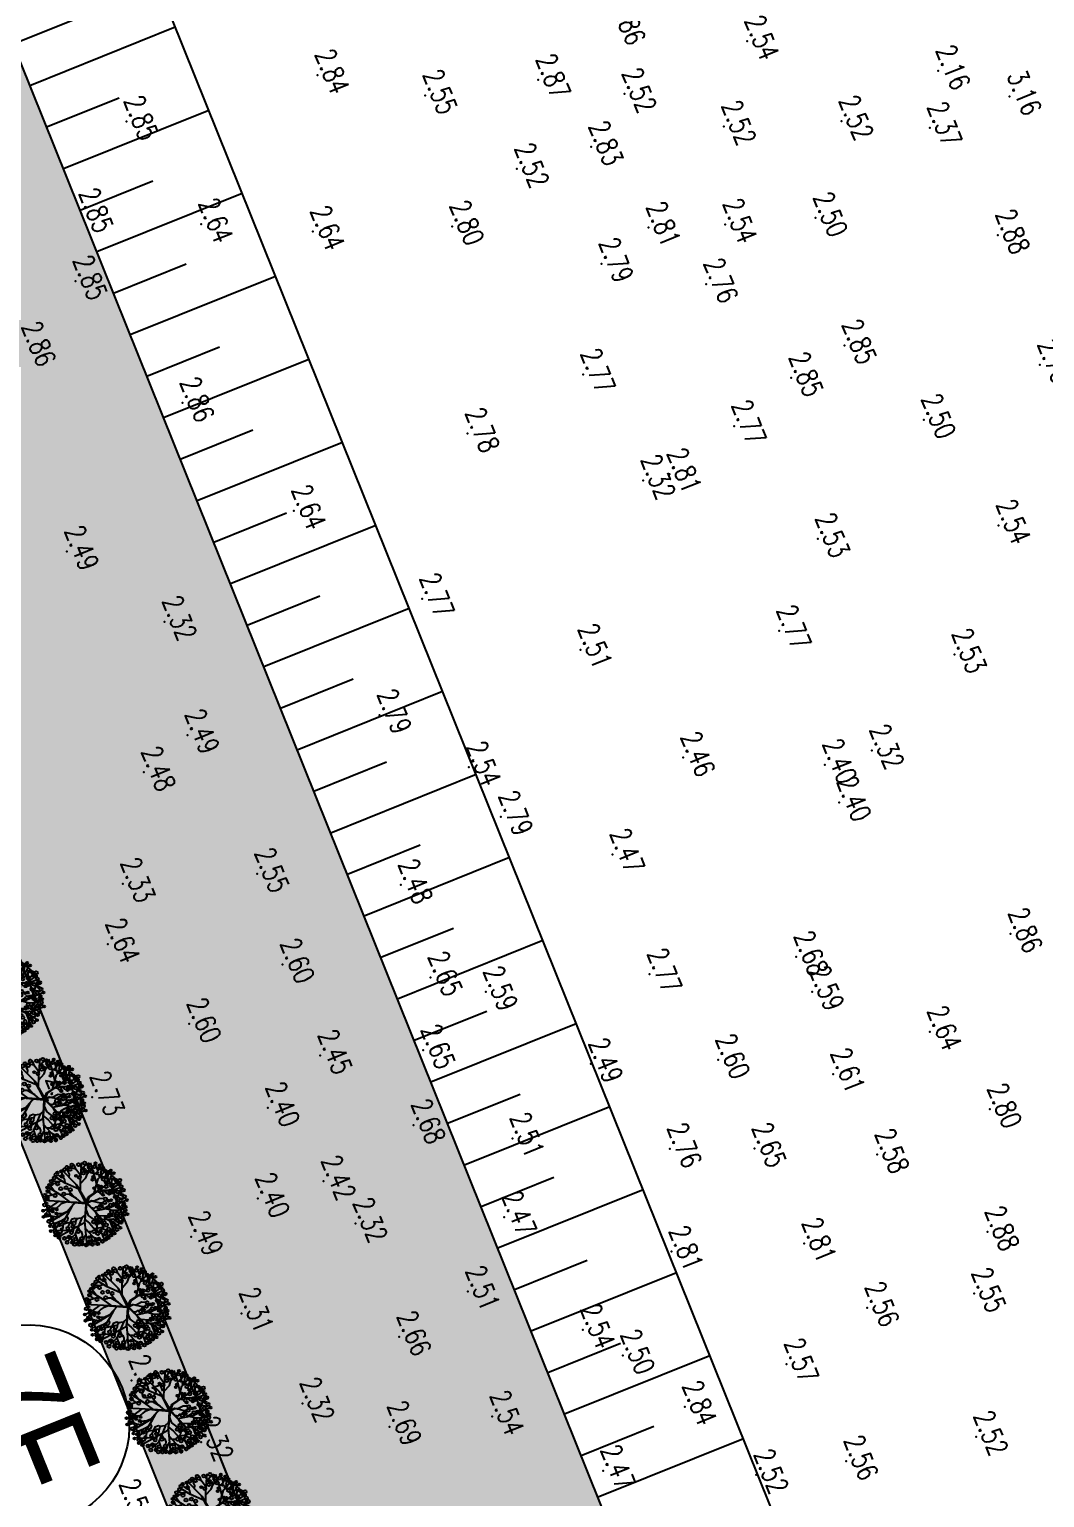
# Model space of a CAD drawing. Header units: millimetres. Extents: x 405522 to 410309, y 2303080 to 2310223.
# Drawn here: x 406887.2 to 406977.9, y 2306874.2 to 2307005.5 of the extents above; entities that cross this region are included whole.
import ezdxf
from ezdxf.enums import TextEntityAlignment as Align
from ezdxf.xclip import XClip

# ---------------------------------------------------------------- set-up
doc = ezdxf.new("R2010")
doc.units = ezdxf.units.MM
doc.header["$LTSCALE"] = 10
doc.header["$MEASUREMENT"] = 0
doc.header["$XCLIPFRAME"] = 0
doc.layers.get('0').update_dxf_attribs({"linetype": 'CONTINUOUS'})
doc.layers.get('Defpoints').update_dxf_attribs({"linetype": 'CONTINUOUS'})
for name, color, linetype in [('Bao', 1, 'CONTINUOUS'), ('caodo', 7, 'CONTINUOUS'), ('Cay', 86, 'CONTINUOUS'), ('CAYCO', 86, 'CONTINUOUS'), ('co', 84, 'CONTINUOUS'), ('DIM', 4, 'CONTINUOUS'), ('Hatch', 8, 'CONTINUOUS'), ('Line', 136, 'CONTINUOUS'), ('Main', 3, 'CONTINUOUS'), ('Other', 9, 'CONTINUOUS')]:
    doc.layers.add(name, color=color, linetype=linetype)
doc.styles.add('1', font='VHAVAN_2.TTF')
doc.styles.add('Dien', font='simplex.shx', dxfattribs={"width": 0.75})
doc.styles.add('txt', font='romans.shx', dxfattribs={"height": 0.2})
doc.dimstyles.new('D6.7', dxfattribs={"dimscale": 6.7, "dimtxt": 1.5, "dimasz": 2, "dimexe": 1.5, "dimexo": 0.5, "dimgap": 1, "dimtad": 1, "dimdec": 0, "dimdsep": 46, "dimtxsty": 'Dien', "dimcen": 1, "dimclrd": 256, "dimclre": 256, "dimclrt": 7, "dimaunit": 1, "dimadec": 3, "dimazin": 0, "dimtfac": 1, "dimtdec": 0, "dimtmove": 1, "dimatfit": 0, "dimfxl": 1, "dimtolj": 1, "dimtzin": 0, "dimlwe": -1, "dimarcsym": 0})
pattern_1 = [(90, (0, 0), (-3.535533904999999, 3.535533904999999), [0.9375, -6.133567814999999]), (45, (0, 0), (-3.535533905932737, 3.535533905932738), [0.9375, -4.0625]), (135, (0, 0), (-3.535533905932738, -3.535533905932737), [0.9375, -4.0625])]

# ---------------------------------------------------------------- blocks, each defined once
blk = doc.blocks.new('*D26')
at = {"layer": 'Defpoints', "color": 0, "linetype": 'Continuous'}
for p in [(406742.6619138751, 2306987.542138263), (407088.9799926709, 2306054.36399705), (407050.0361064873, 2306039.911268014)]:
    blk.add_point(p, dxfattribs=at)
at = {"layer": 'DIM'}
for p, q in [((406739.5212196925, 2306986.376574), (406694.2959683287, 2306969.592725042)), ((407085.8392984883, 2306053.198432786), (407040.6140239395, 2306036.414575225))]:
    blk.add_line(p, q, dxfattribs=at)
at = {"layer": 'DIM', "linetype": 'Continuous', "lineweight": -2}
blk.add_line((406708.380307929, 2306960.526641102), (407045.3738494347, 2306052.474044744), dxfattribs=at)
at = {"layer": 'DIM', "linetype": 'Continuous'}
for points in [[(406710.4741040507, 2306961.303683944), (406706.2865118071, 2306959.74959826), (406703.7180508765, 2306973.089417832)], [(407047.4676455563, 2306053.251087586), (407043.2800533128, 2306051.697001902), (407050.0361064873, 2306039.911268014)]]:
    blk.add_solid(points, dxfattribs=at)
at = {"layer": 'DIM', "color": 7, "linetype": 'Continuous', "insert": (406887.8695083207, 2306510.579817844), "char_height": 10.05, "attachment_point": 5, "rotation": 290.3607342621674, "style": 'Dien'}
blk.add_mtext('\\A1;995', dxfattribs=at)
blk = doc.blocks.new('43')
at = {"layer": 'CAYCO', "color": 98}
for points in [[(-3.273022195324302, 3.657206712290645), (-3.181801640777849, 4.055696781491861), (-3.231495926622301, 4.388502169633284)], [(-2.641337516251951, 4.156008847756311), (-3.164253150811419, 4.498950709123164)], [(0.04039989388547838, -0.01693045091815293), (-0.8572124504717067, 0.3669312722049654), (-2.639918230241165, 3.146160501986742), (-2.699185398290865, 5.039755364879966)], [(-1.765264418907464, 3.522835770156235), (-2.578959053731523, 4.672894546063617), (-2.63021675136406, 4.754474138608202)], [(-1.870732724200934, 2.023429486667737), (-1.757097802357748, 2.458735290681943), (-1.806966004194692, 3.951654555974528), (-2.010433222865686, 4.529198053525761), (-2.161860955995508, 5.150774521986023)], [(-1.19613087864127, 4.664866386679932), (-1.859962431248277, 4.94212259654887), (-2.028938816394657, 5.120445805601776)], [(0.4152577759232372, 4.103467588080093), (-1.209192508365959, 4.699786217650399), (-1.678589670453221, 5.388814887963235)], [(-0.6724334561731666, 4.447537088533863), (-0.5196174655575305, 5.237299990141764), (-0.6950229774229228, 5.570834929356351)], [(-0.1303663500584662, 4.338194663869217), (-0.6554501198697835, 4.138625136809424)], [(1.160885003046133, 1.159845960559323), (0.7476918237516657, 3.26848663110286), (-0.3502576558385044, 5.712421581381932)], [(-0.05448034917935729, -0.04004506464116275), (2.399344519712031, 2.264940679538995), (2.316983023541979, 4.253332513850182), (1.639737725257874, 5.795530602568761)], [(2.299035311909392, 4.230775630800053), (1.650408451096155, 4.574447042774409), (1.186743053840473, 4.931823378428817), (0.3243099970277399, 5.380185560556129), (0.2882557513657957, 5.528180053224787)], [(0.8779816064052284, 2.849846046650782), (1.112463441560976, 3.690859459107742), (1.087528720963746, 4.437318940414116), (0.9072574934689328, 5.177291403990239), (0.879195949761197, 5.421299294801429)], [(1.437384042539634, 4.804750376613811), (1.381260629976168, 5.292767494684085), (1.183440912980586, 5.589486030628905)], [(2.10199721949175, 4.653107398422435), (2.4446417898871, 5.050137332407758)], [(2.355659283464774, 2.856835127342492), (3.265791605226696, 4.48448015190661), (3.536420732969418, 4.713473778218031)], [(3.171806268859655, 4.255265205865726), (2.813783090328798, 4.951933946227655)], [(3.058951894403435, 3.94557166355662), (3.481697332113981, 4.142627346329391), (3.770739005412906, 4.244398513343185)], [(-4.028807198628783, 1.197970385896042), (-4.468194476794451, 1.735550033394247), (-4.903016543481499, 1.974531041458249), (-5.071211140952073, 2.278466814430431)], [(-4.03589292592369, 2.279844909673557), (-4.288097327575088, 2.155692114727572), (-4.664450781419873, 2.283494364935905), (-5.003968365956098, 2.388915353920311)], [(-1.364393639960326, 1.157624162035063), (-3.406477490905672, 1.754338946426287), (-4.583725118311122, 2.873458203161135)], [(-2.914218632271513, 3.086150901159272), (-3.350604111212306, 3.073906113859266), (-4.074466448044404, 3.21111558820121), (-4.517280890606344, 3.354081862838939)], [(-3.862224903190508, 2.855198720470071), (-4.39313307730481, 3.102126516401768)], [(-3.681953839026392, 2.115226925350726), (-3.69324851850979, 2.676875511649996), (-4.133716685231775, 3.196681114612147), (-4.332319428445771, 3.367786785122007)], [(-2.170521068270318, 2.457131831673905), (-3.537530574249104, 3.530022224644199), (-4.317168510984629, 3.84220225433819)], [(-2.548378232866526, 3.645610468927771), (-3.243397076847032, 3.664423948852345), (-3.684648269787431, 4.058616686612368)], [(-1.763979013543576, 2.507235570577905), (-1.466696923598647, 2.758781804004684)], [(-0.2260088345501572, 1.030320268357173), (-0.6537412998732179, 1.920203841058537), (-0.5998437448870391, 2.434877473395318)], [(0.0189416102366522, 0.04208512348122895), (-0.2894573170924559, 0.7192684607580304), (-0.1587337260134518, 1.360131846740842), (0.01407705433666706, 1.975423483876511), (-0.03356711007654667, 2.465359640540555)], [(0.9219843805767596, 2.373447459889576), (0.4287625681608915, 3.220551430946216)], [(1.814030002453364, 1.802627196535468), (1.896216380293481, 2.789911438943818), (1.847678057732992, 3.136331296293065)], [(1.952594236121513, 1.84528846736066), (2.839480579947121, 2.303218219196424)], [(2.300514322938398, -0.2840683485846967), (2.940974567085505, 0.436360718915239), (3.773607350653037, 1.140894874697551), (4.954357967013493, 3.12174921692349)], [(2.557150486623868, 3.217174108838663), (4.460633671376854, 3.930459222057834)], [(3.485781259369105, 3.610577257350087), (4.830991777358577, 3.499317795038223)], [(3.654325251933187, 0.9864126958418638), (3.534867673646659, 1.992045428371057), (3.879075656295754, 2.640301157720387), (4.253691620309837, 3.421387657523155), (4.492255980730988, 3.730351347709075)], [(3.960741336573847, 2.69155233562924), (4.479573043761775, 2.880660562543198), (4.80701399827376, 3.211276264628395), (4.822217451874167, 3.277691164752468)], [(4.27471649099607, 2.046863719588146), (4.904837757814676, 2.294440060155466), (5.283536411006935, 2.543476168764755)], [(4.859402716159821, 0.9350811154581606), (4.979466601624154, 1.215175857767463), (5.078679857775569, 1.70967932487838), (5.466152836685069, 2.180342064471915)], [(-4.463070539408363, -0.6522827155422419), (-4.679687755764462, -0.6315332774538547), (-5.739969108835794, 0.2309727391693741)], [(-2.626703578047454, 1.526482180459425), (-4.357790561160073, 1.120889838784933), (-5.663028248818591, 0.7024861739482731)], [(-4.556895917281508, 0.5537844460923225), (-4.927600629627705, 0.400762036209926), (-5.645035079447553, 0.3827594800386578)], [(-2.769262657500803, -0.7561058525461704), (-3.576744011719711, 0.008677978767082095), (-4.196527541149408, 0.2339540638495237), (-4.880427021766081, 0.8512332008685917), (-5.454600192606449, 1.275753986323252)], [(-4.505030509550124, 1.757931962609291), (-4.853322256822139, 1.641725653549656), (-5.282496821135283, 1.599881700472906)], [(-4.832340268534608, 1.648726220009848), (-5.191275026649237, 1.998372072353959)], [(-0.006316312705166638, 0.003837934695184231), (-2.644367439090274, -1.373949806438759), (-4.764857206027955, -3.396883882116526)], [(-1.634842166560702, 1.535609393380582), (-1.462924434687011, 2.007385730044916)], [(-0.006316312705166638, 0.003837934695184231), (2.833127376041375, -0.3407977672759444), (4.728799819131382, -3.996311329538003)], [(0.6739000349771231, 0.6441547013819218), (0.75383913773112, 1.150275049265474), (0.5607788553461432, 1.354013879550621), (0.5534346741624177, 1.531346687814221)], [(0.8974602132802829, -0.1058573757763952), (1.768987538525835, 0.2176580464001745), (2.041554110590369, 0.5706558704841882), (2.564605112420395, 1.257983296643943)], [(1.282140382099897, 1.215501641156152), (1.913787070661783, 1.540333694545552)], [(3.628197276033461, 1.420628881081939), (3.104900712147355, 1.508090953575447)], [(3.631298903841525, -0.1972700408659875), (5.258848940371536, 1.254382008919492), (5.899921236559749, 1.510982476640493)], [(3.905430326121859, 1.165747617837042), (4.262168390792795, 1.467602698598057)], [(3.97784392349422, 0.07086336542852223), (4.057330971816555, 0.2688929005526006), (4.059239808935672, 0.5756399412639439), (4.08526417450048, 0.8882627075072378)], [(4.487133189220913, 0.5308332766871899), (5.264598262030631, 0.6888832366093993), (5.848327545681968, 0.6116016439627856), (5.989243625663221, 0.677286627702415)], [(-1.575078567489982, -0.8121827554423362), (-3.398406559834257, -0.7542652783449739), (-5.765420723473653, -0.5275325481779873)], [(-5.118817304493859, -0.6178450339939445), (-5.423062430578284, -0.786031101597473), (-5.608806919539347, -0.9253488900139928)], [(-4.753584614838473, -1.344112574821338), (-5.101876524975523, -1.460318215424195), (-5.361291677458212, -1.554872512351722), (-5.45816081087105, -1.672538590384647)], [(-4.920823510969058, -2.074678115313873), (-5.370849030092359, -1.902112007606775)], [(-3.866304788389243, -0.709446009946987), (-4.847218702314422, -1.408492048503831), (-5.113774240482599, -2.377235135762021)], [(-4.463070539408363, -0.6522827155422419), (-4.679687755764462, -0.6315332774538547)], [(-1.993443085579202, -1.031976619968191), (-2.867238810984418, -2.934588305419311), (-3.823559788055718, -4.372639388078824)], [(-0.808206677203998, -1.635723929619417), (-1.600872851675376, -2.287055640481412), (-2.033545178361237, -2.571585485246032)], [(-0.03571058122906834, -0.6516785977873951), (-0.6404377768049017, -1.37240967922844), (-1.288900788407773, -2.390176088782027), (-1.284234141930938, -2.998055863194168)], [(0.0113975468557328, -0.002600761130452156), (-0.4650603431509808, -6.08401388139464)], [(-0.1313929375028238, -1.517264884430915), (1.207632031757385, -2.745254986686632), (2.777481929282658, -5.475917437113822)], [(0.4407311799004674, -2.054080777568743), (1.568226890871301, -2.688713624374941), (2.496338071650825, -3.277853364357725), (3.091362196952105, -3.916784211527556), (3.795330683933571, -4.87408530479297)], [(1.742068523773924, -0.2569009170401841), (2.152904605492949, -0.765830168267712), (2.241741636069492, -1.424853685544804), (2.155782769201323, -1.660741854226217), (2.313209882006049, -2.159757798071951), (3.340645574266091, -2.697593761375174)], [(2.08909610460978, -0.6700299258809537), (3.257166500203311, -1.177477065939456)], [(2.283430183306336, -1.362868257332593), (2.426847601309419, -1.532117324182764), (2.829660431481898, -1.612649526214227), (3.016074121464044, -1.643806143663824), (3.255314753623679, -1.891805361723527), (3.297675114590675, -1.855961593100801)], [(2.560928295250051, -0.2998472226317972), (6.079667463200167, -0.05199327389709651)], [(2.654984803404659, -1.629680540645495), (2.623091961140744, -1.918208991643041), (2.760638350155205, -2.063364365138113)], [(3.271083291852847, -1.185328580904752), (4.364299783017486, -1.674963131779805), (5.764418943785131, -1.233444553334266)], [(3.446182967512868, -1.207217530580238), (3.959104036795907, -1.005689795361832)], [(3.64973947359249, -1.905802524648607), (4.07149303983897, -2.0180023831781)], [(3.753808495122939, -1.106750901089981), (4.03859125287272, -0.8076609487179667), (4.442676842445508, -0.6836941023357213), (4.755534936673939, -0.7095704691018909)], [(4.341205455595627, -1.580166160129011), (5.4466660983162, -2.817197965458035)], [(4.60094202705659, -0.1939747966825962), (4.9468885747483, -0.4546068471390754), (5.38249226543121, -0.5679746232926846), (5.85415020189248, -0.8293368928134441)], [(4.77495928038843, -1.938849106198177), (4.778261420782655, -2.596511758165434), (5.011353758396581, -3.166838018922135)], [(-3.687684339936823, -2.370018254499882), (-4.145702398149297, -2.293466212926432), (-4.427533156936988, -2.424836545716971), (-5.101701208157465, -2.620432458817959)], [(-2.92212041770108, -2.936046515358612), (-3.344084229902364, -3.00748896622099), (-3.714790344703943, -3.160511009395123), (-4.233622051891871, -3.349619236541912), (-4.545077929040417, -3.488206806126982)], [(-3.810876451432705, -3.152564221527427), (-3.871690262807533, -3.418223823187873), (-3.902878794004209, -3.676666855579242), (-4.059779951465316, -3.934379970654845)], [(-3.161467804107815, -3.37062307074666), (-3.126195345656015, -3.644230126868933), (-3.06929030851461, -4.006634012563154), (-3.168503563851118, -4.501137479906902), (-3.230100239394233, -4.892410614527762)], [(-0.1905830723699182, -2.322914462303743), (-1.118202777230181, -3.512717809528112), (-2.43345611600671, -5.540326088434085)], [(-1.479866851121187, -4.089753776555881), (-1.305242963833734, -4.548901946982369), (-1.080924952868372, -5.340854837559164), (-1.150514329550788, -5.828141370089725)], [(-0.2923763487488031, -4.014491117559373), (0.4822536809369922, -5.131273122271523), (1.020932269282639, -6.104691677726805)], [(-0.2011147970333695, -2.73418759345077), (0.07254511793144047, -3.563131744973361), (0.2820811355486512, -3.834505280712619), (0.6764400381362066, -4.275799449533224), (0.6984769129194319, -4.807799005648121)], [(1.155401638359763, -2.709665754577145), (1.410444684326649, -3.31112551339902), (1.449850175529718, -3.767243784852326)], [(1.98226099065505, -3.862037955550477), (1.761893945047632, -5.020374320680276), (1.874860608717427, -5.896658653160557)], [(1.82753287977539, -2.815445286687464), (2.149530655937269, -2.665351331466809), (2.50358974118717, -2.794042840600014), (2.695755698019639, -3.141297282418236)], [(2.201650461298414, -3.098800604930148), (2.479571207077242, -3.595494060311466), (2.727085210382938, -4.225017984164879), (2.828818819369189, -4.513789733406156), (2.89137119683437, -5.157017911784351), (2.949839646462351, -5.268196001881734)], [(2.747762087499723, -3.27931350027211), (3.220201648306102, -3.415062537416816), (3.441999143455178, -3.423739543650299)], [(2.770468852017075, -2.418298727599904), (2.816153112100437, -2.815545683261007), (2.833126294659451, -2.990075689507648)], [(3.245135129662231, -4.161522321170196), (3.331665286095813, -4.516708969837055), (3.299694968154654, -4.9007645661477)], [(3.833556051249616, -3.485126893036067), (4.194706215057522, -3.679344711592421), (4.355689898715355, -3.953681318555027), (4.53187719755806, -4.161603693151847)], [(3.838698638486676, -2.405546461930498), (3.874871479230933, -4.20434435387142), (4.063110925722867, -4.674288962734863)], [(4.935943127027713, -2.2131863811519), (5.172945314203389, -2.155448185047135), (5.661370115820318, -2.099169758846983), (5.742252932512201, -2.173532114131376)], [(-3.055650429334491, -4.191444239811972), (-2.865041464334354, -4.458564278436825), (-2.712048917775974, -4.82891531731002), (-2.736027935286984, -5.116957149235532)], [(-1.733021820196882, -4.485327874077484), (-2.639940589317121, -5.124903634889051)], [(-1.26997050549835, -4.822509003337473), (-1.486121900263242, -5.094656592933461), (-1.635810904786922, -5.381968571571633), (-1.799922976992093, -5.610082521568984)], [(-1.051299834041856, -5.333637600531802), (-0.7934480928815901, -5.490309099201113), (-0.5884174627717584, -5.816626801388338), (-0.537941551534459, -6.023818957619369)], [(0.5036317131016403, -5.017538046231493), (0.3091141369659454, -5.378482162719592), (0.3812224646098912, -5.674470480531454), (0.3059859110508114, -5.880933387670666)], [(0.6782554376404732, -5.476685549132526), (1.246781267924234, -5.620382042136043), (1.414977268665098, -5.924318180652335)], [(1.798366319620982, -4.921605353010818), (1.581433137180284, -5.319365506060421), (1.607931269565597, -5.814599191769958), (1.673610633006319, -5.955376447876915)], [(1.837547388859093, -4.567148254951462), (2.050571959698573, -4.797452257014811), (2.262813342385925, -5.153368456056342), (2.356554412050173, -5.538154271198437)], [(2.770350369391963, -4.402611643308774), (3.2940476287622, -4.619940272299573), (3.380577785195783, -4.975126920966431)]]:
    blk.add_lwpolyline(points, dxfattribs=at)
for points in [[(-2.608305806992576, -1.349720096448436), (-0.2450824787374586, -0.03956551826559007, 0.6397306744920996), (-0.2506863888120279, 0.03637737454846501, -0.02814866807049381), (-0.8719359856331721, 0.3102242460008711), (-2.096549907233566, 2.266709616640583)], [(-2.096549907233566, 2.266709616640583), (-0.8288466013036668, 0.3980304705910385), (-0.101318001979962, 0.1114200169686228, 1.16279032008003), (-0.08882375108078122, 0.1660030784551054), (-0.3077001394703984, 0.6409533640835434), (-0.241298608481884, 1.056556115159765)], [(-0.2264276624191552, 1.034372901776806), (-0.2700639264658093, 0.7288086412008852), (-0.0005383242387324572, 0.1677370690740645, 0.553589737595184), (0.09108058200217783, 0.1574530166108161), (1.955903258291073, 1.860962726874277), (0.1433253970462829, 0.09218468167819083, 0.6269387266753438), (0.1641315676970407, 0.02989211375825107), (2.606764882802963, -0.2957009566016495)], [(-0.190744477789849, -2.538846815470606), (-0.05126762774307281, -0.1469655202236027, 0.7825138911028889), (-0.1210250912699848, -0.1253053320106119), (-2.586922195507213, -1.331625839462504)], [(-0.1938193819951266, -2.621948557207361), (0.06718440586701035, -0.1567620649002492, -0.4633955931716063), (0.1556846898747608, -0.09654803853482008), (2.813290741061792, -0.3123806363437325)]]:
    blk.add_lwpolyline(points, format="xyb", dxfattribs=at)
for centre, radius in [((-3.301590623566881, 4.105274929432198), 0.1435183978680499), ((-3.119730909820646, 4.811821119161323), 0.2154209902109817), ((-3.073368091252632, 4.372375150443986), 0.2154209902109817), ((-2.666304330574349, 4.614841285394505), 0.2154209902109817), ((-2.216261943336576, 4.975252036936581), 0.2154209902109817), ((-1.715895135654137, 5.276273531606421), 0.2154209902109817), ((-1.616558434208855, 4.140023450367153), 0.1435183978680499), ((-1.484322243952192, 4.472900440683588), 0.2154209902109817), ((-1.064975921763107, 5.080050329677761), 0.1435183978680499), ((-0.7935741320252419, 4.139636516338214), 0.2154209902109817), ((-0.7855348121374846, 5.431277593364939), 0.2154209902109817), ((-0.2566798296757042, 4.879450736101717), 0.2154209902109817), ((-0.3002060856670141, 5.762411681003869), 0.1435183978680499), ((0.195620683953166, 5.351331149693578), 0.1435183978680499), ((0.2996288109570742, 4.453701741760597), 0.1435183978680499), ((0.3964474430540577, 5.289336060872301), 0.2154209902109817), ((0.635965414927341, 4.33145142160356), 0.1435183978680499), ((0.7304562132339925, 4.654216744704172), 0.2154209902109817), ((0.6618478149175644, 5.588409626157954), 0.1435183978680499), ((1.116197944735177, 5.479037944227457), 0.2154209902109817), ((1.337343313731253, 4.356362205697224), 0.1435183978680499), ((1.655880038160831, 5.453736641677096), 0.2154209902109817), ((1.615628240164369, 4.085168729070574), 0.1435183978680499), ((1.704661691328511, 5.816935466602445), 0.1435183978680499), ((1.939834240823984, 4.841370522743091), 0.2154209902109817), ((1.985453556058928, 4.087402392411605), 0.1435183978680499), ((2.489495384739712, 5.216905987588689), 0.1435183978680499), ((2.595840786816552, 4.356345161097124), 0.2154209902109817), ((2.742620704928413, 4.610496538691223), 0.1435183978680499), ((2.835415854700841, 4.863137579523027), 0.2154209902109817), ((3.859614310786128, 4.266051015350968), 0.2154209902109817), ((-4.469154471764341, 2.742652754765004), 0.2154209902109817), ((-4.539705965667963, 3.555507411714643), 0.1435183978680499), ((-4.263390775769949, 3.222674606367946), 0.2154209902109817), ((-4.157825957983732, 3.980346572119743), 0.1435183978680499), ((-4.107479470665567, 3.586524775018916), 0.1435183978680499), ((-3.805802300805226, 2.080294208833948), 0.2154209902109817), ((-3.559045093366876, 3.716687661595643), 0.2154209902109817), ((-3.605126103619114, 2.849118906771764), 0.1435183978680499), ((-3.330151178990491, 2.482767981709912), 0.2154209902109817), ((-2.876902245217934, 2.81203870754689), 0.1435183978680499), ((-2.359691500430927, 3.650627347175032), 0.2154209902109817), ((-2.373910554219037, 3.829732090700418), 0.1435183978680499), ((-2.282239514868706, 2.881481369724497), 0.2154209902109817), ((-2.309103599982336, 2.159136132802814), 0.1435183978680499), ((-1.711603604489937, 3.376686154631898), 0.1435183978680499), ((-1.518863179488108, 2.995680351974443), 0.2154209902109817), ((-1.430917921359651, 2.193141846684739), 0.2154209902109817), ((-1.390965979080647, 3.6334645121824), 0.1435183978680499), ((-1.224707068991847, 3.265591811854392), 0.1435183978680499), ((-1.115729623939842, 2.39881726144813), 0.1435183978680499), ((-0.5152501238044351, 2.702811968047172), 0.2154209902109817), ((-0.320076767122373, 3.537024033954367), 0.1435183978680499), ((-0.2404255935689434, 3.167280142195523), 0.1435183978680499), ((0.008046439499594271, 2.615349895786494), 0.2154209902109817), ((0.2070212644757703, 2.140760384267196), 0.1435183978680499), ((0.211726154666394, 3.870769491186365), 0.1435183978680499), ((0.350988854886964, 3.415387268876657), 0.2154209902109817), ((0.5567624650429934, 2.244750322308391), 0.1435183978680499), ((1.345149194588885, 3.576909458031878), 0.2154209902109817), ((1.720049400697462, 3.214994829846546), 0.1435183978680499), ((1.841220695292577, 3.57860979042016), 0.1435183978680499), ((1.981698321178555, 3.171263948781416), 0.1435183978680499), ((2.130742243723944, 2.704771939665079), 0.1435183978680499), ((2.532017676159739, 3.738435222301632), 0.2154209902109817), ((2.863248587120324, 2.522791531635448), 0.2154209902109817), ((2.964443071978167, 2.218741905409843), 0.1435183978680499), ((3.065381524153054, 3.790360510116443), 0.2154209902109817), ((3.176121938973665, 2.77231540507637), 0.2154209902109817), ((3.338543380377814, 2.360927030676976), 0.1435183978680499), ((3.456297127529979, 3.888749423436821), 0.1435183978680499), ((3.762439372949302, 3.100096047157422), 0.2154209902109817), ((3.968220316572115, 1.978333939798176), 0.1435183978680499), ((4.108807613374665, 3.288760404102504), 0.1435183978680499), ((4.308249669149518, 2.682145116617903), 0.2154209902109817), ((4.630826293490827, 3.419197825249285), 0.2154209902109817), ((5.488862958154641, 2.195179273607209), 0.2154209902109817), ((-5.43852335982956, 0.3928507927339524), 0.2154209902109817), ((-5.145905195968226, 1.2522767346818), 0.2154209902109817), ((-5.030988679267466, 0.4597549894824624), 0.1435183978680499), ((-4.413072615396231, 0.8934411269146949), 0.2154209902109817), ((-4.170309395296499, 1.636694764718413), 0.1435183978680499), ((-3.676372776390053, 1.060337853617966), 0.1435183978680499), ((-3.285936471656896, 0.9257439812645316), 0.1435183978680499), ((-2.376284650992602, 1.744246534537524), 0.1435183978680499), ((-2.086692742072046, 1.14133110572584), 0.1435183978680499), ((-2.018575418042019, 1.870195804862306), 0.1435183978680499), ((2.328306436538696e-10, -1.396983861923218e-09), 0.06378724803568858), ((0.4614391876384616, 1.905287334462628), 0.1435183978680499), ((0.7208312575239688, 1.750087102875113), 0.2154209902109817), ((2.095873626647517, 1.404407428577542), 0.2154209902109817), ((2.334906992036849, 1.656998559134081), 0.1435183978680499), ((2.701554644037969, 0.9787703247275203), 0.2154209902109817), ((2.679989965632558, 1.335208253702149), 0.1435183978680499), ((2.78198885335587, 1.919057854451239), 0.1435183978680499), ((2.86749182920903, 1.595834208652377), 0.1435183978680499), ((3.013451062492095, 1.388404911849648), 0.1435183978680499), ((3.735628589522094, 1.360152705805376), 0.1435183978680499), ((4.080790236126631, 0.9986535357311368), 0.2154209902109817), ((4.360976335476153, 1.526335164438933), 0.2154209902109817), ((5.155945313395932, 1.64835461624898), 0.2154209902109817), ((5.407483493094333, 1.103836775524542), 0.1435183978680499), ((5.408898553345352, 0.3639990093652159), 0.1435183978680499), ((-5.455692790681496, -1.008488765684888), 0.2154209902109817), ((-4.804152429336682, -2.211092315847054), 0.2154209902109817), ((-3.655323719023727, -0.8923054109327495), 0.2154209902109817), ((-1.931581329554319, -2.227770771598443), 0.2154209902109817), ((4.152038042317145, -2.178666812367737), 0.2154209902109817), ((5.020922651980072, -0.7631477697286755), 0.2154209902109817), ((5.093315851176158, -1.626933357445523), 0.2154209902109817), ((5.322409680578858, -0.958771318430081), 0.1435183978680499), ((5.555369233246893, -2.051735877292231), 0.2154209902109817), ((5.800340511952527, -0.702373712323606), 0.2154209902109817), ((5.84441281738691, -1.766372447134927), 0.2154209902109817), ((-4.771571184275672, -3.002402859041467), 0.2154209902109817), ((-2.100619621342048, -3.594458483159542), 0.2154209902109817), ((0.8236577999778092, -4.198728268500417), 0.1435183978680499), ((1.394582812907174, -4.279969063354656), 0.1435183978680499), ((3.017899306025356, -3.852120399242267), 0.2154209902109817), ((3.523625179193914, -2.690004726639017), 0.2154209902109817), ((4.78332890290767, -2.562239895574749), 0.2154209902109817), ((4.97322042286396, -3.192638814682141), 0.2154209902109817), ((-3.623498589266092, -4.483368769055232), 0.2154209902109817), ((-2.723894918337464, -4.88923810957931), 0.1435183978680499), ((-1.765517340158112, -5.411520462017506), 0.2154209902109817), ((-0.0521181826479733, -5.637212567729875), 0.1435183978680499), ((3.266842091456056, -4.579611895605922), 0.2154209902109817)]:
    blk.add_circle(centre, radius, dxfattribs=at)
at = {"layer": 'CAYCO', "color": 50}
for centre, radius in [((3.618445214349777, 4.777280911803246), 0.1435183978680499), ((-5.313788982457481, 2.014178956625983), 0.1435183978680499), ((-4.895375498686917, 2.137274113949388), 0.2154209902109817), ((-4.919533894397318, 2.493080165004358), 0.1435183978680499), ((4.413745150901377, 3.92456643935293), 0.1435183978680499), ((4.990411475184374, 2.973754997830838), 0.2154209902109817), ((5.212524232687429, 2.593576147453859), 0.2154209902109817), ((-5.669895454426296, -0.1292354559991509), 0.2154209902109817), ((-5.600480577675626, 1.408341964008287), 0.1435183978680499), ((-4.446638285997324, 0.1325041691306978), 0.1435183978680499), ((4.853788178763352, 0.2848400550428778), 0.1435183978680499), ((5.780091011198238, 0.1166567550972104), 0.2154209902109817), ((5.805500391870737, 1.484178739832714), 0.2154209902109817), ((5.876968637341633, 0.7492746263742447), 0.2154209902109817), ((5.94754255854059, -0.1291450974531472), 0.2154209902109817), ((-5.443651835434139, -1.940539841307327), 0.2154209902109817), ((-4.730827149003744, -0.1836101512890309), 0.1435183978680499), ((-4.241322948480956, -0.3364131336566061), 0.2154209902109817), ((-3.872190736699849, -1.386578856734559), 0.1435183978680499), ((2.761298931902274, -2.126359249697998), 0.1435183978680499), ((3.279162085615098, -1.949957637581974), 0.2154209902109817), ((4.064986942568794, -1.232612006599084), 0.2154209902109817), ((5.654503542580642, -1.307647966081277), 0.1435183978680499), ((5.839747447520494, -1.158492361893877), 0.2154209902109817), ((-5.087018150836229, -2.670410893158987), 0.2154209902109817), ((-4.565371811855584, -3.469714856008068), 0.1435183978680499), ((-4.388994027744047, -4.02352352743037), 0.1435183978680499), ((-4.090276653296314, -4.25829839380458), 0.2154209902109817), ((-3.847984186024405, -3.339483506511897), 0.2154209902109817), ((-2.787594134919345, -4.012589633697644), 0.2154209902109817), ((-2.214173613348976, -2.833982998272404), 0.2154209902109817), ((-1.345949350856245, -3.159835371654481), 0.2154209902109817), ((1.631938175763935, -3.90317042847164), 0.2154209902109817), ((2.725976281799376, -3.242572455201298), 0.2154209902109817), ((3.650980841484852, -3.535462389932945), 0.1435183978680499), ((4.262857617810369, -4.102985494071618), 0.2154209902109817), ((4.776142966700718, -3.977939517702907), 0.2154209902109817), ((5.542951443465427, -2.821013490203768), 0.2154209902109817), ((-3.181753851473331, -4.896753738401458), 0.2154209902109817), ((-2.656042813905515, -5.225113859632984), 0.1435183978680499), ((-2.318060834426433, -5.48625743878074), 0.1435183978680499), ((-1.193683731253259, -5.845402702922001), 0.2154209902109817), ((-1.11705560493283, -4.393754363525659), 0.2154209902109817), ((-0.7354013933800161, -5.518809525063261), 0.2154209902109817), ((0.162636244436726, -5.924728020094335), 0.2154209902109817), ((0.7357551426393911, -4.781660519307479), 0.1435183978680499), ((0.8961442997679114, -5.12543921591714), 0.1435183978680499), ((0.9712448708014563, -6.152497760718688), 0.1435183978680499), ((1.096843184437603, -4.795786433620378), 0.1435183978680499), ((1.591958601260558, -5.694750381400809), 0.2154209902109817), ((1.850194732192904, -6.093588010640815), 0.1435183978680499), ((2.493015998741612, -5.377147890627384), 0.2154209902109817), ((3.163091036491096, -5.210458208341151), 0.1435183978680499), ((3.877539615612477, -5.114014938939363), 0.1435183978680499), ((4.06359699787572, -4.473865040577948), 0.2154209902109817), ((4.532413883018307, -4.508837166940793), 0.1435183978680499)]:
    blk.add_circle(centre, radius, dxfattribs=at)
blk = doc.blocks.new('kh_truc_thep')
at = {"color": 6}
blk.add_circle((0, -3), 3.000000000001425, dxfattribs=at)
at = {"color": 7, "style": '1', "width": 0.8}
blk.add_attdef('KH_TRUC', text='', height=3.000000000001425, dxfattribs=at).set_placement((0, -3), align=Align.MIDDLE)
blk = doc.blocks.new('20')
at = {"layer": 'caodo', "color": 8, "linetype": 'Continuous'}
for p in [(-656.2299999999814, -304.0699999998324, 0.2200000000000002), (-694.6300000000047, -307.089999999851, 0.52), (-639.1499999999651, -306.7199999997392, -0.1599999999999997), (-674.8899999999558, -307.5200000000186, 0.5500000000000003), (-684.9899999999907, -308.9099999996834, 0.2300000000000004), (-667.1900000000023, -308.7700000000186, 0.2000000000000002), (-632.7699999999604, -309, 0.8400000000000003), (-711.6999999999534, -311.2399999997579, 0.5300000000000002), (-658.2999999999884, -311.679999999702, 0.2000000000000002), (-647.8099999999977, -311.2199999997392, 0.2000000000000002), (-639.9099999999744, -311.7999999998137, 0.05000000000000027), (-670.1699999999837, -313.5099999997765, 0.5100000000000002), (-676.7999999999884, -315.4799999999814, 0.2000000000000002), (-715.7299999999814, -319.5, 0.5300000000000002), (-650.109999999986, -319.8599999998696, 0.1800000000000002), (-705.0299999999697, -320.4099999996834, 0.3200000000000003), (-695.0499999999884, -321.0800000000745, 0.3200000000000003), (-682.5899999999674, -320.6099999998696, 0.4800000000000004), (-665.039999999979, -320.7199999997392, 0.4900000000000002), (-658.1900000000023, -320.4399999999441, 0.2200000000000002), (-633.8099999999977, -321.3999999999069, 0.56), (-669.25, -323.9499999997206, 0.4700000000000002), (-716.2599999999511, -325.5099999997765, 0.5300000000000002), (-659.8899999999558, -325.7700000000186, 0.4400000000000004), (-647.5299999999697, -331.25, 0.5300000000000002), (-630.0599999999977, -333, 0.4300000000000002), (-670.8899999999558, -333.8500000000931, 0.4500000000000002), (-652.2799999999697, -334.1599999996834, 0.5300000000000002), (-706.6999999999534, -336.3999999999069, 0.54), (-657.3999999999651, -338.4599999999627, 0.4500000000000002), (-640.4400000000023, -337.8999999999069, 0.1800000000000002), (-681.2099999999627, -339.1399999996647, 0.4600000000000004), (-665.5099999999511, -343.3300000000745), (-663.1699999999837, -342.75, 0.4900000000000002), (-696.7299999999814, -346.0299999997951, 0.3200000000000003), (-633.75, -347.339999999851, 0.2200000000000002), (-649.9199999999837, -348.5499999998137, 0.2100000000000004), (-717.0199999999604, -349.679999999702, 0.1700000000000004), (-685.2799999999697, -353.9199999999255, 0.4500000000000002), (-708.289999999979, -355.9499999997206), (-653.3800000000047, -356.7799999997951, 0.4500000000000002), (-671.1300000000047, -358.4499999997206, 0.1900000000000004), (-637.7099999999627, -358.8799999998882, 0.2100000000000004), (-689.0799999999581, -364.2900000000373, 0.4700000000000002), (-706.25, -366.0800000000745, 0.1700000000000004), (-645.070000000007, -367.4499999997206), (-661.9499999999534, -368.1000000000931, 0.1400000000000001), (-649.2699999999604, -368.7399999997579, 0.08000000000000007), (-710.1499999999651, -369.4099999996834, 0.1600000000000001), (-681.0899999999674, -368.9599999999627, 0.2200000000000002), (-647.9899999999907, -372.1099999998696, 0.08000000000000007), (-678.2299999999814, -373.3799999998882, 0.4700000000000002), (-668.2699999999604, -376.75, 0.1500000000000004), (-700.0199999999604, -378.4799999999814, 0.2300000000000004), (-712.0099999999511, -379.3699999996461, 0.01000000000000023), (-687.1900000000023, -379.4799999999814, 0.1600000000000001), (-632.679999999993, -383.8500000000931, 0.54), (-713.3499999999767, -384.7799999997951, 0.3200000000000003), (-697.7399999999907, -386.5800000000745, 0.2800000000000002), (-651.8399999999674, -385.9099999996834, 0.3600000000000003), (-684.5299999999697, -387.7399999997579, 0.3300000000000001), (-664.9400000000023, -387.4599999999627, 0.4500000000000002), (-679.5899999999674, -389.0499999998137, 0.27), (-650.429999999993, -389.0299999997951, 0.27), (-706.0799999999581, -391.8999999999069, 0.2800000000000002), (-639.9099999999744, -392.6000000000931, 0.3200000000000003), (-694.3800000000047, -394.7299999999814, 0.1300000000000003), (-685.1699999999837, -394.2599999997765, 0.3300000000000001), (-670.1900000000023, -395.4799999999814, 0.1700000000000004), (-658.8299999999581, -395.1199999996461, 0.2800000000000002), (-648.5499999999884, -396.3799999998882, 0.29), (-718.7099999999627, -398.7099999999627, 0.3400000000000003), (-714.75, -398.4399999999441, 0.4100000000000001), (-699.0599999999977, -399.4099999996834, 0.08000000000000007), (-634.539999999979, -399.5299999997951, 0.4800000000000004), (-686.039999999979, -400.9399999999441, 0.3600000000000003), (-677.2099999999627, -402.1399999996647, 0.1900000000000004), (-663.1499999999651, -403.0699999998324, 0.4400000000000004), (-655.5799999999581, -403.0499999998137, 0.3300000000000001), (-644.5999999999767, -403.5800000000745, 0.2600000000000002), (-694.0799999999581, -405.9699999997392, 0.1000000000000001), (-699.9599999999627, -407.5200000000186, 0.08000000000000007), (-677.929999999993, -409.1699999999255, 0.1500000000000004), (-691.2299999999814, -409.75), (-634.7599999999511, -410.5, 0.56), (-705.9199999999837, -410.929999999702, 0.1700000000000004), (-651.1300000000047, -411.5400000000373, 0.4900000000000002), (-663, -412.2599999997765, 0.4900000000000002), (-681.179999999993, -415.8300000000745, 0.1900000000000004), (-635.9499999999534, -416.0099999997765, 0.2300000000000004), (-645.4899999999907, -417.2700000000186, 0.2400000000000002), (-701.4099999999744, -417.7799999997951, -0.009999999999999787), (-687.320000000007, -419.8799999998882, 0.3400000000000003), (-670.8999999999651, -419.25, 0.2200000000000002), (-667.3299999999581, -421.5299999997951, 0.1800000000000002), (-652.7099999999627, -422.3100000000559, 0.25), (-711.2599999999511, -423.7900000000373, 0.2300000000000004), (-695.9799999999814, -425.8199999998324), (-661.7999999999884, -426.1199999996461, 0.52), (-679.0099999999511, -426.9899999997579, 0.2200000000000002), (-688.1900000000023, -427.9099999996834, 0.3700000000000001), (-635.7699999999604, -428.7999999998137, 0.2000000000000002), (-705.0099999999511, -429.2999999998137), (-647.3699999999953, -430.9899999997579, 0.2400000000000002), (-669.0999999999767, -431.8500000000931, 0.1500000000000004), (-655.4099999999744, -432.2199999997392, 0.2000000000000002)]:
    blk.add_point(p, dxfattribs=at)
at = {"layer": 'caodo', "color": 8, "linetype": 'Continuous', "style": 'txt', "width": 0.75}
for s, p in [('2.86', (-667.6699999999837, -302.6999999997206, 0.54)), ('2.54', (-655.7299999999814, -304.0699999998324, 0.2200000000000002)), ('2.84', (-694.1300000000047, -307.089999999851, 0.52)), ('2.87', (-674.3899999999558, -307.5200000000186, 0.5500000000000003)), ('2.16', (-638.6499999999651, -306.7199999997392, -0.1599999999999997)), ('2.55', (-684.4899999999907, -308.9099999996834, 0.2300000000000004)), ('2.52', (-666.6900000000023, -308.7700000000186, 0.2000000000000002)), ('3.16', (-632.2699999999604, -309, 0.8400000000000003)), ('2.85', (-711.1999999999534, -311.2399999997579, 0.5300000000000002)), ('2.52', (-657.7999999999884, -311.679999999702, 0.2000000000000002)), ('2.52', (-647.3099999999977, -311.2199999997392, 0.2000000000000002)), ('2.37', (-639.4099999999744, -311.7999999998137, 0.05000000000000027)), ('2.83', (-669.6699999999837, -313.5099999997765, 0.5100000000000002)), ('2.52', (-676.2999999999884, -315.4799999999814, 0.2000000000000002)), ('2.85', (-715.2299999999814, -319.5, 0.5300000000000002)), ('2.64', (-704.5299999999697, -320.4099999996834, 0.3200000000000003)), ('2.64', (-694.5499999999884, -321.0800000000745, 0.3200000000000003)), ('2.80', (-682.0899999999674, -320.6099999998696, 0.4800000000000004)), ('2.81', (-664.539999999979, -320.7199999997392, 0.4900000000000002)), ('2.54', (-657.6900000000023, -320.4399999999441, 0.2200000000000002)), ('2.50', (-649.609999999986, -319.8599999998696, 0.1800000000000002)), ('2.88', (-633.3099999999977, -321.3999999999069, 0.56)), ('2.79', (-668.75, -323.9499999997206, 0.4700000000000002)), ('2.85', (-715.7599999999511, -325.5099999997765, 0.5300000000000002)), ('2.76', (-659.3899999999558, -325.7700000000186, 0.4400000000000004)), ('2.86', (-720.359999999986, -331.429999999702, 0.54)), ('2.85', (-647.0299999999697, -331.25, 0.5300000000000002)), ('2.77', (-670.3899999999558, -333.8500000000931, 0.4500000000000002)), ('2.85', (-651.7799999999697, -334.1599999996834, 0.5300000000000002)), ('2.75', (-629.5599999999977, -333, 0.4300000000000002)), ('2.86', (-706.1999999999534, -336.3999999999069, 0.54)), ('2.50', (-639.9400000000023, -337.8999999999069, 0.1800000000000002)), ('2.78', (-680.7099999999627, -339.1399999996647, 0.4600000000000004)), ('2.77', (-656.8999999999651, -338.4599999999627, 0.4500000000000002)), ('2.32', (-665.0099999999511, -343.3300000000745)), ('2.81', (-662.6699999999837, -342.75, 0.4900000000000002)), ('2.64', (-696.2299999999814, -346.0299999997951, 0.3200000000000003)), ('2.54', (-633.25, -347.339999999851, 0.2200000000000002)), ('2.53', (-649.4199999999837, -348.5499999998137, 0.2100000000000004)), ('2.49', (-716.5199999999604, -349.679999999702, 0.1700000000000004)), ('2.77', (-684.7799999999697, -353.9199999999255, 0.4500000000000002)), ('2.32', (-707.789999999979, -355.9499999997206)), ('2.77', (-652.8800000000047, -356.7799999997951, 0.4500000000000002)), ('2.51', (-670.6300000000047, -358.4499999997206, 0.1900000000000004)), ('2.53', (-637.2099999999627, -358.8799999998882, 0.2100000000000004)), ('2.79', (-688.5799999999581, -364.2900000000373, 0.4700000000000002)), ('2.49', (-705.75, -366.0800000000745, 0.1700000000000004)), ('2.46', (-661.4499999999534, -368.1000000000931, 0.1400000000000001)), ('2.32', (-644.570000000007, -367.4499999997206)), ('2.48', (-709.6499999999651, -369.4099999996834, 0.1600000000000001)), ('2.54', (-680.5899999999674, -368.9599999999627, 0.2200000000000002)), ('2.40', (-648.7699999999604, -368.7399999997579, 0.08000000000000007)), ('2.40', (-647.4899999999907, -372.1099999998696, 0.08000000000000007)), ('2.79', (-677.7299999999814, -373.3799999998882, 0.4700000000000002)), ('2.47', (-667.7699999999604, -376.75, 0.1500000000000004)), ('2.55', (-699.5199999999604, -378.4799999999814, 0.2300000000000004)), ('2.33', (-711.5099999999511, -379.3699999996461, 0.01000000000000023)), ('2.48', (-686.6900000000023, -379.4799999999814, 0.1600000000000001)), ('2.86', (-632.179999999993, -383.8500000000931, 0.54)), ('2.64', (-712.8499999999767, -384.7799999997951, 0.3200000000000003)), ('2.60', (-697.2399999999907, -386.5800000000745, 0.2800000000000002)), ('2.68', (-651.3399999999674, -385.9099999996834, 0.3600000000000003)), ('2.65', (-684.0299999999697, -387.7399999997579, 0.3300000000000001)), ('2.77', (-664.4400000000023, -387.4599999999627, 0.4500000000000002)), ('2.59', (-679.0899999999674, -389.0499999998137, 0.27)), ('2.59', (-649.929999999993, -389.0299999997951, 0.27)), ('2.60', (-705.5799999999581, -391.8999999999069, 0.2800000000000002)), ('2.64', (-639.4099999999744, -392.6000000000931, 0.3200000000000003)), ('2.65', (-684.6699999999837, -394.2599999997765, 0.3300000000000001)), ('2.45', (-693.8800000000047, -394.7299999999814, 0.1300000000000003)), ('2.49', (-669.6900000000023, -395.4799999999814, 0.1700000000000004)), ('2.60', (-658.3299999999581, -395.1199999996461, 0.2800000000000002)), ('2.61', (-648.0499999999884, -396.3799999998882, 0.29)), ('2.73', (-714.25, -398.4399999999441, 0.4100000000000001)), ('2.66', (-718.2099999999627, -398.7099999999627, 0.3400000000000003)), ('2.40', (-698.5599999999977, -399.4099999996834, 0.08000000000000007)), ('2.80', (-634.039999999979, -399.5299999997951, 0.4800000000000004)), ('2.68', (-685.539999999979, -400.9399999999441, 0.3600000000000003)), ('2.51', (-676.7099999999627, -402.1399999996647, 0.1900000000000004)), ('2.76', (-662.6499999999651, -403.0699999998324, 0.4400000000000004)), ('2.65', (-655.0799999999581, -403.0499999998137, 0.3300000000000001)), ('2.58', (-644.0999999999767, -403.5800000000745, 0.2600000000000002)), ('2.42', (-693.5799999999581, -405.9699999997392, 0.1000000000000001)), ('2.40', (-699.4599999999627, -407.5200000000186, 0.08000000000000007)), ('2.32', (-690.7299999999814, -409.75)), ('2.47', (-677.429999999993, -409.1699999999255, 0.1500000000000004)), ('2.49', (-705.4199999999837, -410.929999999702, 0.1700000000000004)), ('2.81', (-650.6300000000047, -411.5400000000373, 0.4900000000000002)), ('2.88', (-634.2599999999511, -410.5, 0.56)), ('2.81', (-662.5, -412.2599999997765, 0.4900000000000002)), ('2.51', (-680.679999999993, -415.8300000000745, 0.1900000000000004)), ('2.55', (-635.4499999999534, -416.0099999997765, 0.2300000000000004)), ('2.31', (-700.9099999999744, -417.7799999997951, -0.009999999999999787)), ('2.56', (-644.9899999999907, -417.2700000000186, 0.2400000000000002)), ('2.54', (-670.3999999999651, -419.25, 0.2200000000000002)), ('2.66', (-686.820000000007, -419.8799999998882, 0.3400000000000003)), ('2.50', (-666.8299999999581, -421.5299999997951, 0.1800000000000002)), ('2.57', (-652.2099999999627, -422.3100000000559, 0.25)), ('2.55', (-710.7599999999511, -423.7900000000373, 0.2300000000000004)), ('2.32', (-695.4799999999814, -425.8199999998324)), ('2.84', (-661.2999999999884, -426.1199999996461, 0.52)), ('2.54', (-678.5099999999511, -426.9899999997579, 0.2200000000000002)), ('2.69', (-687.6900000000023, -427.9099999996834, 0.3700000000000001)), ('2.32', (-704.5099999999511, -429.2999999998137)), ('2.52', (-635.2699999999604, -428.7999999998137, 0.2000000000000002)), ('2.56', (-646.8699999999953, -430.9899999997579, 0.2400000000000002)), ('2.47', (-668.5999999999767, -431.8500000000931, 0.1500000000000004)), ('2.52', (-654.9099999999744, -432.2199999997392, 0.2000000000000002)), ('2.53', (-711.6300000000047, -434.8899999996647, 0.2100000000000004))]:
    blk.add_text(s, height=1.8, rotation=292, dxfattribs=at).set_placement(p, align=Align.CENTER)

msp = doc.modelspace()

# ---------------------------------------------------------------- hatches: boundary and pattern name
at = {"layer": 'co', "linetype": 'Continuous'}
h = msp.add_hatch(dxfattribs=at)
h.set_pattern_fill('GRASS', color=86, scale=0.9999999999999998, angle=-9.651807925231505e-08, style=0)
h.set_pattern_definition([(21.91894370438083, (407717.7514153625, 2306586.616748105), (0.3920329744667653, 0.91995116522732), [0.1874999999999999, -1.226713563]), (336.9189437043809, (407717.7514153625, 2306586.616748105), (0.3920329745701908, 0.9199511654700196), [0.1874999999999999, -0.8124999999999997]), (66.91894370438082, (407717.7514153625, 2306586.616748105), (-0.9199511654700196, 0.3920329745701908), [0.1874999999999999, -0.8124999999999997])])
h.paths.add_polyline_path([(406931.4283318309, 2306810.252631359), (406858.6586491754, 2306991.100100224, 0.4142135618513327), (406839.1435379488, 2306999.416375411), (406759.5056756758, 2306967.371570075), (406759.7184499506, 2306966.842782703), (406755.3396451496, 2306965.080832501), (406755.1268708747, 2306965.609619873), (406751.8274933411, 2306964.282011275), (406830.1194056002, 2306753.31899434), (406832.8004958284, 2306754.397815545), (406832.6810415768, 2306754.694683669), (406837.0598463774, 2306756.456633871), (406837.1793006295, 2306756.159765746), (406869.0731173283, 2306768.993248698, 0.4142135623753618), (406877.3893925384, 2306788.508359936), (406874.0297417296, 2306796.857775872), (406868.4634644398, 2306794.618008666), (406870.7032316448, 2306789.051731376, -0.4142135623720289), (406867.3767215618, 2306781.24568688), (406839.9392550852, 2306770.205356976, -0.4222016726374181), (406836.0068095279, 2306771.944706729), (406768.156647399, 2306954.771699825, -0.4062703191223685), (406769.8493257509, 2306958.598627362), (406846.4062110078, 2306989.403704436, -0.4142135618482868), (406854.2122554983, 2306986.077194362), (406924.7421709438, 2306810.796002785, -0.4142135628558668), (406921.4156608637, 2306802.989958281), (406900.7743853544, 2306794.684290137, -0.4142135623754745), (406892.9683408597, 2306798.010800221), (406890.7285736533, 2306803.577077512), (406885.1622963645, 2306801.337310306), (406888.5219471733, 2306792.987894369, 0.4142135623780321), (406908.0370584111, 2306784.671619159), (406923.1120566301, 2306790.737520098, 0.4142135628702592)])
at = {"layer": 'Hatch', "linetype": 'Continuous'}
h = msp.add_hatch(dxfattribs=at)
h.set_pattern_fill('GRASS', color=86, scale=5, style=0)
h.set_pattern_definition(pattern_1)
h.paths.add_polyline_path([(406983.6895668426, 2306680.37282803), (407011.5209532721, 2306691.571664104), (406871.558288921, 2307039.407365179), (406843.726893384, 2307028.208551737)])
h = msp.add_hatch(dxfattribs=at)
h.set_pattern_fill('GRASS', color=86, scale=5, style=0)
h.set_pattern_definition(pattern_1)
h.paths.add_polyline_path([(406983.6895668426, 2306680.37282803), (407011.5209532721, 2306691.571664104), (406871.558288921, 2307039.407365179), (406843.726893384, 2307028.208551737)])

# ---------------------------------------------------------------- linework, layer by layer
at = {"layer": 'Bao'}
for p, q in [((407011.5209532718, 2306691.571664103), (406871.5582798136, 2307039.407387812)), ((406994.8884029174, 2306652.541441599), (406843.7268933843, 2307028.208551737))]:
    msp.add_line(p, q, dxfattribs=at)
at = {"layer": 'Main', "flags": 128}
msp.add_lwpolyline([(407018.9095155683, 2306710.71348082), (406883.7996670509, 2307046.488947077, 0.4142134283507026), (406868.1875831434, 2307053.141969269), (406735.6302461895, 2306999.803414636, 0.406270451883547), (406728.859527707, 2306984.495702445), (406983.0224955804, 2306299.635862547)], format="xyb", dxfattribs=at)
at = {"layer": 'Other', "color": 8}
for p, q in [((406892.2374752176, 2307006.767338968), (406885.7434850507, 2307004.154277218)), ((406900.2246435278, 2307005.669549195), (406887.2366631941, 2307000.443425694)), ((406895.2238315041, 2306999.34563592), (406888.7298413372, 2306996.73257417)), ((406903.2109998143, 2306998.247846147), (406890.2230194806, 2306993.021722646)), ((406898.2101877906, 2306991.923932872), (406891.7161976238, 2306989.310871122)), ((406906.1973561009, 2306990.826143099), (406893.2093757672, 2306985.600019598)), ((406901.1965440772, 2306984.502229825), (406894.7025539104, 2306981.889168074)), ((406909.1837123875, 2306983.404440051), (406896.1957320538, 2306978.17831655)), ((406904.1829003638, 2306977.080526777), (406897.6889101969, 2306974.467465026)), ((406912.170068674, 2306975.982737004), (406899.1820883403, 2306970.756613503)), ((406907.1692566503, 2306969.658823729), (406900.6752664835, 2306967.045761979)), ((406915.1564249606, 2306968.561033956), (406902.1684446269, 2306963.334910455)), ((406910.1556129369, 2306962.237120681), (406903.6616227701, 2306959.624058931)), ((406918.1427812472, 2306961.139330908), (406905.1548009135, 2306955.913207407)), ((406913.1419692234, 2306954.815417633), (406906.6479790566, 2306952.202355883)), ((406921.1291375337, 2306953.71762786), (406908.1411572, 2306948.491504359)), ((406916.12832551, 2306947.393714585), (406909.6343353432, 2306944.780652835)), ((406924.1154938203, 2306946.295924813), (406911.1275134866, 2306941.069801311)), ((406919.1146817966, 2306939.972011538), (406912.6206916298, 2306937.358949787)), ((406927.1018501068, 2306938.874221765), (406914.1138697732, 2306933.648098264)), ((406922.1010380831, 2306932.55030849), (406915.6070479163, 2306929.93724674)), ((406930.0882063934, 2306931.452518717), (406917.1002260597, 2306926.226395216)), ((406925.0873943696, 2306925.128605442), (406918.5934042028, 2306922.515543692)), ((406933.0745626799, 2306924.030815669), (406920.0865823462, 2306918.804692168)), ((406928.0737506562, 2306917.706902395), (406921.5797604894, 2306915.093840644)), ((406936.0609189665, 2306916.609112621), (406923.0729386328, 2306911.38298912)), ((406931.0601069428, 2306910.285199346), (406924.566116776, 2306907.672137596)), ((406939.047275253, 2306909.187409574), (406926.0592949194, 2306903.961286073)), ((406934.0464632293, 2306902.863496299), (406927.5524730625, 2306900.250434549)), ((406942.0336315396, 2306901.765706526), (406929.0456512059, 2306896.539583025)), ((406937.0328195159, 2306895.441793251), (406930.5388293491, 2306892.828731501)), ((406945.0199878262, 2306894.344003478), (406932.0320074925, 2306889.117879977)), ((406940.0191758025, 2306888.020090203), (406933.5251856357, 2306885.407028453)), ((406948.0063441127, 2306886.92230043), (406935.0183637791, 2306881.696176929)), ((406943.005532089, 2306880.598387155), (406936.5115419222, 2306877.985325405)), ((406950.9927003993, 2306879.500597382), (406938.0047200656, 2306874.274473881))]:
    msp.add_line(p, q, dxfattribs=at)
at = {"layer": 'Other', "color": 152, "linetype": 'Continuous', "flags": 128}
msp.add_lwpolyline([(406931.4283318309, 2306810.252631359), (406858.6586491754, 2306991.100100223, 0.4142135618534483), (406839.1435379488, 2306999.416375411), (406759.5056756762, 2306967.371570075)], format="xyb", dxfattribs=at)
at = {"layer": 'Other', "color": 152, "linetype": 'Continuous'}
msp.add_lwpolyline([(406924.7421709438, 2306810.796002785), (406854.2122554988, 2306986.077194362, 0.4142135618482868), (406846.4062110078, 2306989.403704436), (406769.8493257509, 2306958.598627362, 0.4062703191223684), (406768.156647399, 2306954.771699825), (406836.0068095279, 2306771.944706729, 0.4222016726374181), (406839.9392550852, 2306770.205356976), (406867.3767215618, 2306781.24568688, 0.414213562372029), (406870.7032316457, 2306789.051731376), (406868.4634644398, 2306794.618008666)], format="xyb", dxfattribs=at)

# ---------------------------------------------------------------- block references
at = {"layer": 'caodo', "linetype": 'Continuous'}
ref = msp.add_blockref('20', (407607.5599999998, 2307308.49, 2.32), dxfattribs=at)
XClip(ref).set_block_clipping_path([(-1349.6056714252336, -661.9058657553978), (-160.24326352693606, -789.0626177703962), (-158.36999999999534, -682.7400000002235), (-152.55370127764763, -565.1435954412445), (-154.45678520214278, -515.7710593813099), (-164.5656294519431, -479.7079773764126), (-169.84830490715103, -457.46881066821516), (-166.82796598720597, -442.01621566619724), (-126.78273369179806, -389.4443280850537), (-106.05188721581362, -361.8542004311457), (-63.77944376063533, -462.4105278351344), (-33.466447652434, -538.7088304474019), (-26.830958046135493, -536.6440252331086), (-14.194728780596051, -530.2900720490143), (2.873561021173373, -522.7809317391366), (21.779086004185956, -516.4300709003583), (33.49636997265043, -516.3916891841218), (41.83233972010203, -526.5245847343467), (49.38700186560163, -538.8965703272261), (57.58147363178432, -547.8425059784204), (240.7905528639676, -478.5933098080568), (312.71683337684954, -453.523366919253), (469.9752955258009, -835.1642690971494), (381.01757410995197, -875.9365015272051), (340.05356005806243, -891.0018749474548), (281.9833174137748, -920.0360526661389), (270.2997928529512, -925.8934261840768), (259.64971878379583, -926.485182072036), (238.13632499426603, -935.887616972439), (231.39031789585715, -941.3565830942243), (234.28019038640196, -952.6351198460907), (233.34951378498226, -963.7375780143775), (228.57153214595746, -974.9643217222765), (217.37020478205523, -983.9257580563426), (203.91382668475853, -988.0474594873376), (188.67127670557238, -983.9718116582371), (177.38840578240342, -980.8930276110768), (171.5204358987976, -984.3872820092365), (-73.64572811854305, -1086.5773775354028), (-160.72326044749934, -789.4035990480334), (-175.86631778383162, -787.8968891631812), (-1242.6150691517978, -731.501864743419), (-1048.6445017770166, -1275.3187000523321), (-581.3011768160504, -1893.6633556210436), (45.25815080979373, -1711.1176481554285), (672.5305126870517, -1468.653420693241), (1174.462400796474, -665.2848953921348), (720.1397881704615, 463.7992460099049), (-44.86505850660615, 588.3045099438168), (-757.8349164568353, 52.953614375554025)])
at = {"layer": 'Cay', "extrusion": (-0.003739011946236354, 0.008031896464061924, 0.9999607534442823), "xscale": 0.6299834711569431, "yscale": 0.6299834711211734, "zscale": 0.6299834712193653, "rotation": 271.1546224722211}
for p in [(406881.9661961656, 2306856.942149029, 17007.58906800201), (406885.6991154148, 2306847.665431569, 17007.50059753666), (406889.4320346626, 2306838.38871411, 17007.4121270713), (406893.1649539103, 2306829.111996648, 17007.32365660593), (406896.8978731571, 2306819.835279185, 17007.23518614057), (406900.6307924043, 2306810.558561724, 17007.14671567521)]:
    msp.add_blockref('43', p, dxfattribs=at)
at = {"layer": 'Line', "color": 1, "extrusion": (0.01828819611342885, 0.00735883245498159, 0.9998056758529711)}
ref = msp.add_blockref('kh_truc_thep', (1988225.190630923, -1238379.679981502, 24417.17988525119), dxfattribs=dict(at, xscale=2.999999999939281, yscale=2.999999999203175, rotation=90.00000001206222))
ref.add_attrib('KH_TRUC', '7F', dxfattribs={"layer": '0', "color": 7, "extrusion": (0.006097118530146555, 0.002453367923603044, 0.9999784028325117), "height": 9.37338065280074, "rotation": 291.9610149949045, "style": '1', "oblique": 359.9999853142, "width": 0.800138208027694}).set_placement((406879.5555880486, 2306867.65708724, 8140.466069892533), align=Align.MIDDLE)

# ---------------------------------------------------------------- dimensions: what is measured, and where the dimension line sits
at = {"layer": 'DIM', "linetype": 'Continuous'}
dim = msp.add_linear_dim(base=(407050.0361064873, 2306039.911268014), p1=(406742.6619138751, 2306987.542138263), p2=(407088.9799926708, 2306054.36399705), angle=290.3607342621675, dimstyle='D6.7', dxfattribs=at)
dim.commit()
dim.dimension.update_dxf_attribs({"geometry": '*D26', "text_midpoint": (406887.8695083208, 2306510.579817844)})

doc.saveas('drawing.dxf')
